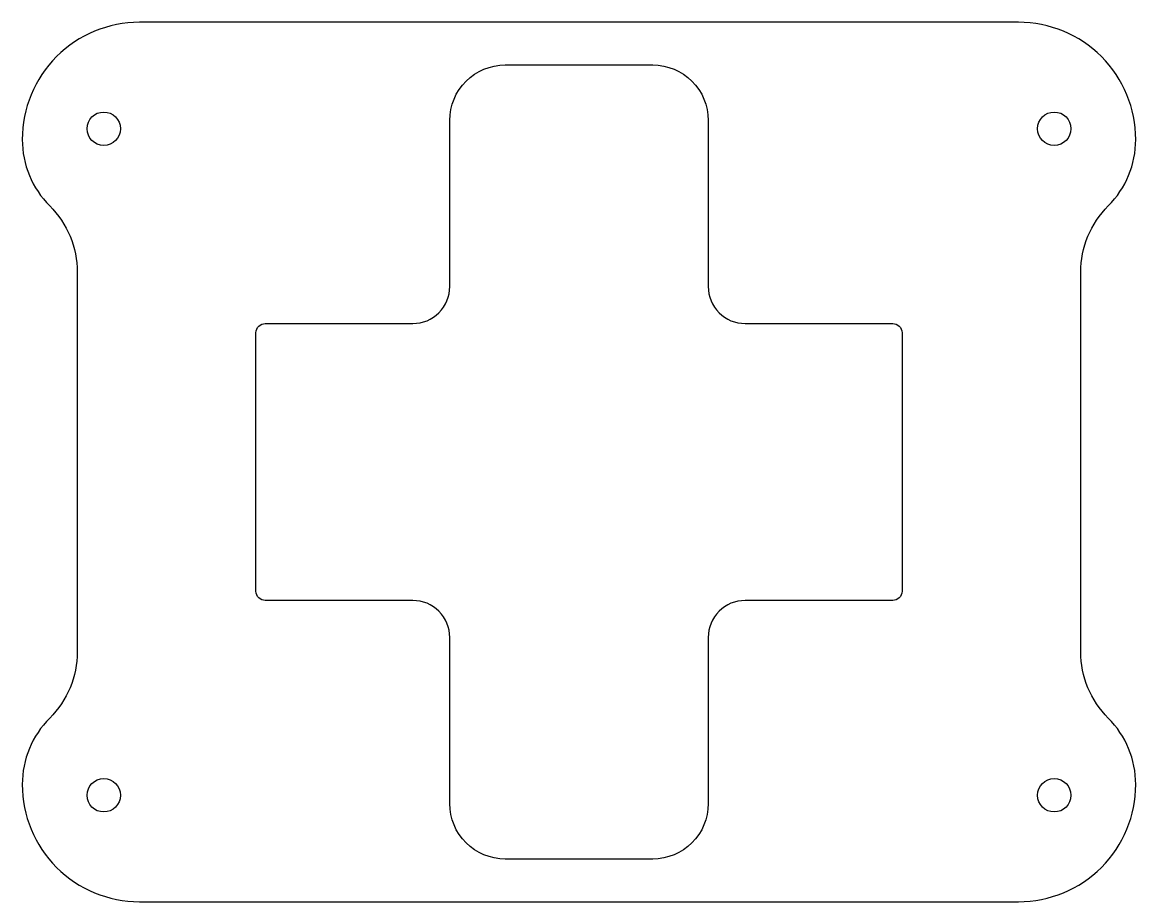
# Model space of a CAD drawing. Header units: millimetres. Extents: x -30.2 to 30.2, y -23.8 to 23.8.
import ezdxf

# ---------------------------------------------------------------- set-up
doc = ezdxf.new("R2010")
doc.units = ezdxf.units.MM

msp = doc.modelspace()

# ---------------------------------------------------------------- linework, layer by layer
for points in [[(-28.675, -13.87, 0.198912), (-30.163, -17.462, 0.414214), (-23.813, -23.813), (23.812, -23.813, 0.414214), (30.163, -17.462, 0.198912), (28.675, -13.87, -0.198912), (27.187, -10.278), (27.187, 10.278, -0.198912), (28.675, 13.87, 0.198912), (30.163, 17.462, 0.414214), (23.812, 23.812), (-23.813, 23.812, 0.414214), (-30.163, 17.462, 0.198912), (-28.675, 13.87, -0.198912), (-27.187, 10.278), (-27.187, -10.278, -0.198912)], [(9, -7.5, 0.414214), (7, -9.5), (7, -18.5, -0.414214), (4, -21.5), (-4, -21.5, -0.414214), (-7, -18.5), (-7, -9.5, 0.414214), (-9, -7.5), (-17, -7.5, -0.414214), (-17.5, -7), (-17.5, 7, -0.414214), (-17, 7.5), (-9, 7.5, 0.414214), (-7, 9.5), (-7, 18.5, -0.414214), (-4, 21.5), (4, 21.5, -0.414214), (7, 18.5), (7, 9.5, 0.414214), (9, 7.5), (17, 7.5, -0.414214), (17.5, 7), (17.5, -7, -0.414214), (17, -7.5)]]:
    msp.add_lwpolyline(points, format="xyb", close=True)
for centre in [(-25.75, 18.05), (25.75, 18.05), (-25.75, -18.05), (25.75, -18.05)]:
    msp.add_circle(centre, 0.903)

doc.saveas('drawing.dxf')
